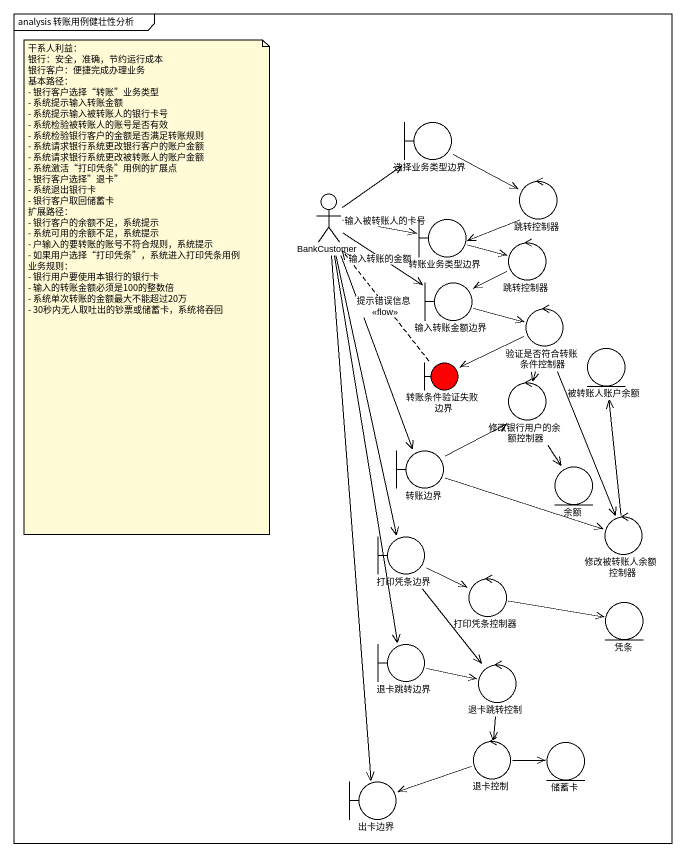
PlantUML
@startuml
mainframe analysis 转账用例健壮性分析
boundary 选择业务类型边界
actor BankCustomer
control 跳转控制器
boundary 转账业务类型边界
control "跳转控制器" as 跳转控制器_2
boundary 输入转账金额边界
control 验证是否符合转账条件控制器
boundary 转账条件验证失败边界 #FF0000
entity 被转账人账户余额
control 修改银行用户的余额控制器
boundary 转账边界
entity 余额
control 修改被转账人余额控制器
boundary 打印凭条边界
control 打印凭条控制器
entity 凭条
boundary 退卡跳转边界
control 退卡跳转控制
control 退卡控制
entity 储蓄卡
boundary 出卡边界
选择业务类型边界 -right-> 跳转控制器
BankCustomer -up-> 选择业务类型边界
BankCustomer -right-> 转账业务类型边界 : 输入被转账人的卡号
BankCustomer --> 输入转账金额边界 : 输入转账的金额
BankCustomer --> 转账边界
BankCustomer --> 打印凭条边界
BankCustomer --> 退卡跳转边界
BankCustomer --> 出卡边界
跳转控制器 -left-> 转账业务类型边界
转账业务类型边界 -right-> 跳转控制器_2
跳转控制器_2 -left-> 输入转账金额边界
输入转账金额边界 -right-> 验证是否符合转账条件控制器
验证是否符合转账条件控制器 -left-> 转账条件验证失败边界
验证是否符合转账条件控制器 --> 修改银行用户的余额控制器
验证是否符合转账条件控制器 --> 修改被转账人余额控制器
转账条件验证失败边界 .up.> BankCustomer : 提示错误信息\n<<flow>>
修改银行用户的余额控制器 --> 余额
转账边界 -up-> 修改银行用户的余额控制器
转账边界 -right-> 修改被转账人余额控制器
修改被转账人余额控制器 -up-> 被转账人账户余额
打印凭条边界 -right-> 打印凭条控制器
打印凭条边界 --> 退卡跳转控制
打印凭条控制器 -right-> 凭条
退卡跳转边界 -right-> 退卡跳转控制
退卡跳转控制 --> 退卡控制
退卡控制 -right-> 储蓄卡
退卡控制 -left-> 出卡边界
note as N1
  干系人利益：
  银行：安全，准确，节约运行成本
  银行客户：便捷完成办理业务
  基本路径：
  - 银行客户选择“转账”业务类型
  - 系统提示输入转账金额
  - 系统提示输入被转账人的银行卡号
  - 系统检验被转账人的账号是否有效
  - 系统检验银行客户的金额是否满足转账规则
  - 系统请求银行系统更改银行客户的账户金额
  - 系统请求银行系统更改被转账人的账户金额
  - 系统激活“打印凭条”用例的扩展点
  - 银行客户选择”退卡”
  - 系统退出银行卡
  - 银行客户取回储蓄卡
  扩展路径：
  - 银行客户的余额不足，系统提示
  - 系统可用的余额不足，系统提示
  - 户输入的要转账的账号不符合规则，系统提示
  - 如果用户选择“打印凭条”，系统进入打印凭条用例
  业务规则：
  - 银行用户要使用本银行的银行卡
  - 输入的转账金额必须是100的整数倍
  - 系统单次转账的金额最大不能超过20万
  - 30秒内无人取吐出的钞票或储蓄卡，系统将吞回
end note
@enduml
